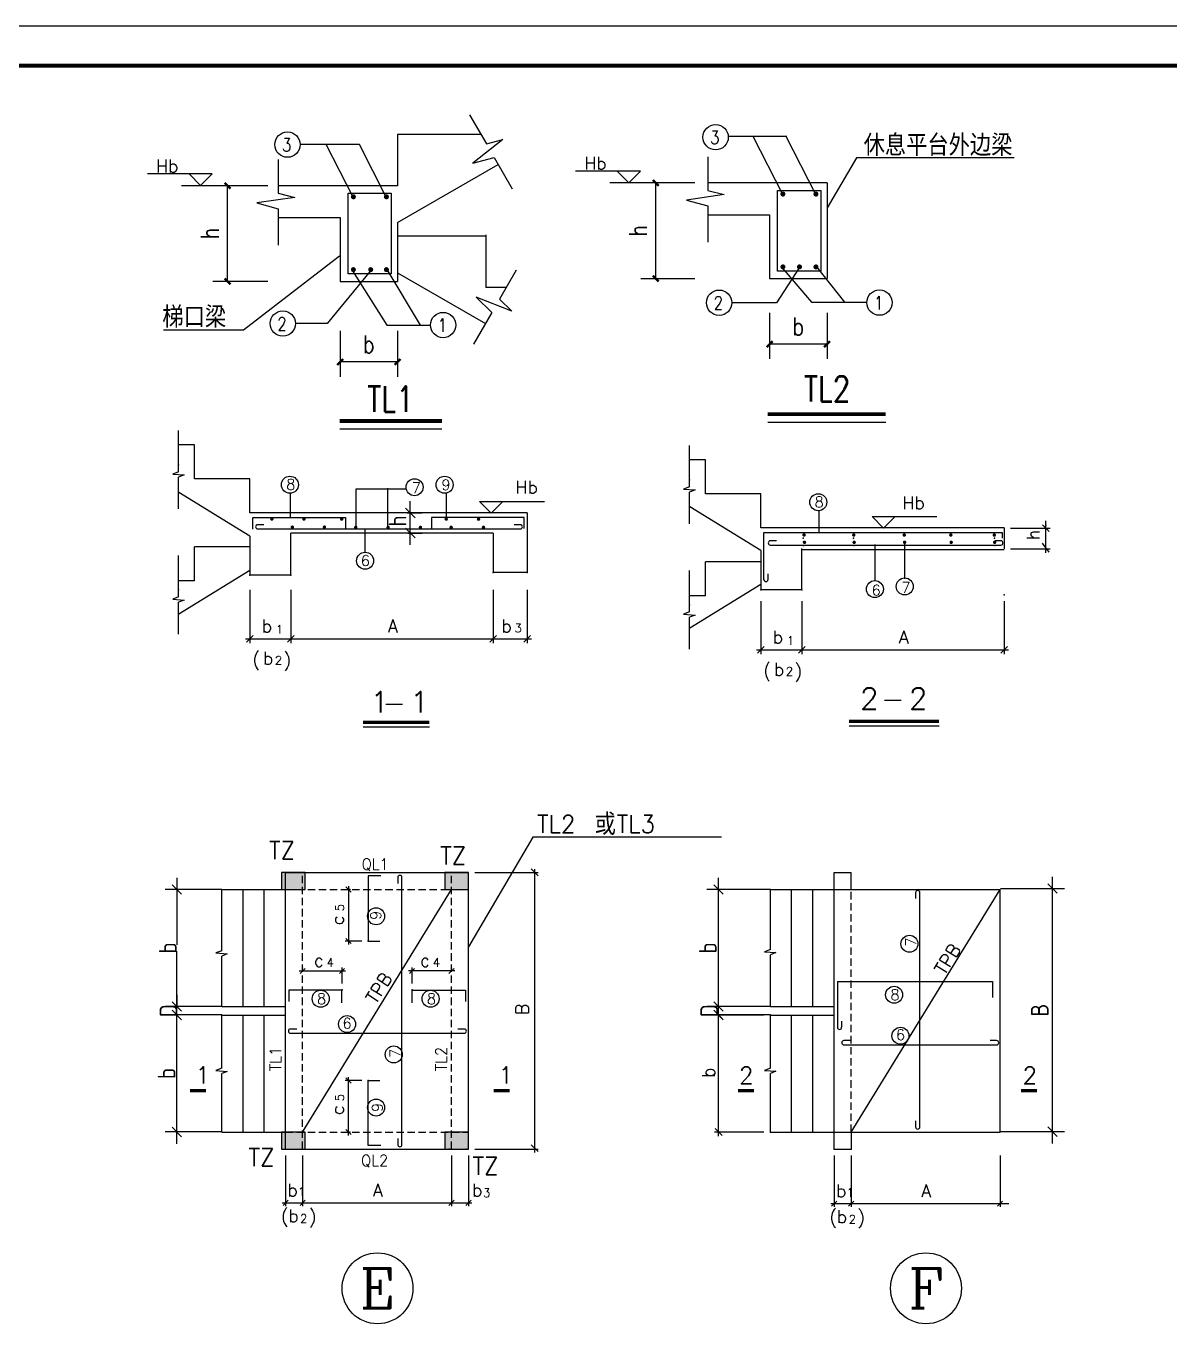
# Model space of a CAD drawing. Extents: x 299218 to 746073, y -331171 to -40619.
# Drawn here: x 657066 to 671584, y -312790 to -296167 of the extents above; entities that cross this region are included whole.
import ezdxf
from ezdxf.enums import TextEntityAlignment as Align

# ---------------------------------------------------------------- set-up
doc = ezdxf.new("R2010")
doc.units = 0
doc.header["$LTSCALE"] = 1000
doc.header["$MEASUREMENT"] = 0
doc.linetypes.add('HIDDEN2', pattern=[0.1875, 0.125, -0.0625])
for name, color, linetype in [('255', 6, 'Continuous'), ('AG', 2, 'Continuous'), ('AXIS_TEXT', 7, 'Continuous'), ('B', 2, 'HIDDEN2'), ('CT', 3, 'Continuous'), ('PDIM', 3, 'Continuous'), ('PUB_DIM', 3, 'Continuous'), ('PUB_TEXT', 7, 'Continuous'), ('PUB_TITLE', 4, 'Continuous'), ('ROOF', 4, 'Continuous'), ('S_STAIR', 2, 'Continuous')]:
    doc.layers.add(name, color=color, linetype=linetype)
doc.styles.add('COMPLEX', font='COMPLEX')
doc.styles.add('dim_font', font='SIMPLEX.shx', dxfattribs={"width": 0.8})
doc.styles.add('HZ', font='simplex.shx', dxfattribs={"width": 0.8, "bigfont": 'hztxt.shx'})
doc.styles.get("Standard").update_dxf_attribs({"font": 'gbenor.shx', "bigfont": 'gbcbig.shx'})
doc.dimstyles.new('DIMN', dxfattribs={"dimtxt": 300, "dimasz": 1, "dimexe": 250, "dimexo": 300, "dimgap": 150, "dimtad": 1, "dimdec": 0, "dimdsep": 46, "dimtxsty": 'dim_font', "dimblk": '_DIMX', "dimcen": 2.5, "dimclrt": 7, "dimadec": 0, "dimazin": 0, "dimtfac": 1, "dimtdec": 0, "dimtix": 1, "dimtmove": 2, "dimatfit": 3, "dimldrblk": '_DIMX', "dimfxl": 1, "dimtolj": 1, "dimtzin": 0, "dimarcsym": 0})
doc.dimstyles.new('normal', dxfattribs={"dimtxt": 3.5, "dimasz": 1, "dimexe": 2.5, "dimexo": 3, "dimgap": 1.5, "dimtad": 1, "dimdec": 0, "dimzin": 0, "dimdsep": 46, "dimtxsty": 'Standard', "dimblk": 'ARCHTICK', "dimcen": 0.09, "dimadec": 0, "dimazin": 0, "dimtfac": 1, "dimtdec": 0, "dimtix": 1, "dimtmove": 2, "dimatfit": 3, "dimfxl": 1, "dimtolj": 1, "dimtzin": 0, "dimarcsym": 0})

# ---------------------------------------------------------------- blocks, each defined once
blk = doc.blocks.new('*D50')
at = {"layer": 'CT', "color": 0, "lineweight": -2, "transparency": 16777216}
for p, q in [((835411, -211107), (835411, -212241)), ((836172, -211307), (835211, -211307)), ((835491, -211387), (835331, -211227)), ((835411, -213487), (835411, -212353)), ((835491, -213367), (835331, -213207)), ((836172, -213287), (835211, -213287))]:
    blk.add_line(p, q, dxfattribs=at)
at = {"layer": 'Defpoints', "color": 0, "transparency": 16777216}
for p in [(835411, -211307), (836172, -211307), (836172, -213287)]:
    blk.add_point(p, dxfattribs=at)
at = {"layer": 'CT', "color": 0, "transparency": 16777216, "insert": (835259, -212297), "char_height": 300, "attachment_point": 5, "rotation": 90}
blk.add_mtext('\\A1;b', dxfattribs=at)
blk = doc.blocks.new('_ArchTick')
at = {"color": 0, "linetype": 'ByBlock', "const_width": 0.4}
blk.add_lwpolyline([(-0.5, -0.5), (0.5, 0.5)], dxfattribs=at)
blk = doc.blocks.new('*D44')
at = {"layer": 'CT', "color": 0, "lineweight": -2, "transparency": 16777216}
for p, q in [((835491, -213367), (835331, -213207)), ((835411, -213087), (835411, -213288)), ((836172, -213287), (835211, -213287)), ((836172, -213431), (835211, -213431)), ((835491, -213511), (835331, -213351)), ((835411, -213631), (835411, -213431))]:
    blk.add_line(p, q, dxfattribs=at)
at = {"layer": 'Defpoints', "color": 0, "transparency": 16777216}
for p in [(835411, -213287), (836172, -213287), (836172, -213431)]:
    blk.add_point(p, dxfattribs=at)
at = {"layer": 'CT', "color": 0, "transparency": 16777216, "insert": (835271, -213359), "char_height": 300, "attachment_point": 5, "rotation": 90}
blk.add_mtext('\\A1;D', dxfattribs=at)
blk = doc.blocks.new('*D45')
at = {"layer": 'CT', "color": 0, "lineweight": -2, "transparency": 16777216}
for p, q in [((836172, -213431), (835211, -213431)), ((835491, -213511), (835331, -213351)), ((835411, -215611), (835411, -213231)), ((836172, -215411), (835211, -215411)), ((835491, -215491), (835331, -215331))]:
    blk.add_line(p, q, dxfattribs=at)
at = {"layer": 'Defpoints', "color": 0, "transparency": 16777216}
for p in [(835411, -213431), (836172, -213431), (836172, -215411)]:
    blk.add_point(p, dxfattribs=at)
at = {"layer": 'CT', "color": 0, "transparency": 16777216, "insert": (835239, -214421), "char_height": 300, "attachment_point": 5, "rotation": 90}
blk.add_mtext('\\A1;b', dxfattribs=at)
blk = doc.blocks.new('*D46')
at = {"layer": 'CT', "color": 0, "lineweight": -2, "transparency": 16777216}
for p, q in [((844581, -213487), (844581, -211107)), ((845457, -211307), (844381, -211307)), ((844661, -211387), (844501, -211227)), ((844661, -213367), (844501, -213207)), ((845457, -213287), (844381, -213287))]:
    blk.add_line(p, q, dxfattribs=at)
at = {"layer": 'Defpoints', "color": 0, "transparency": 16777216}
for p in [(844581, -211307), (845457, -211307), (845457, -213287)]:
    blk.add_point(p, dxfattribs=at)
at = {"layer": 'CT', "color": 0, "transparency": 16777216, "insert": (844398, -212297), "char_height": 300, "attachment_point": 5, "rotation": 90}
blk.add_mtext('\\A1;b', dxfattribs=at)
blk = doc.blocks.new('*D47')
at = {"layer": 'CT', "color": 0, "lineweight": -2, "transparency": 16777216}
for p, q in [((850314, -211370), (850154, -211210)), ((850234, -215605), (850234, -211090)), ((849355, -211290), (850434, -211290)), ((849355, -215405), (850434, -215405)), ((850314, -215485), (850154, -215325))]:
    blk.add_line(p, q, dxfattribs=at)
at = {"layer": 'Defpoints', "color": 0, "transparency": 16777216}
for p in [(849355, -211290), (850234, -211290), (849355, -215405)]:
    blk.add_point(p, dxfattribs=at)
at = {"layer": 'CT', "color": 0, "transparency": 16777216, "insert": (850018, -213348), "char_height": 300, "attachment_point": 5, "rotation": 90}
blk.add_mtext('\\A1;B', dxfattribs=at)
blk = doc.blocks.new('_AXISO')
blk.add_circle((0, 0), 0.5)
at = {"layer": 'AXIS_TEXT', "style": 'COMPLEX', "width": 1.041667}
blk.add_attdef('A', text='', height=0.56, dxfattribs=at).set_placement((-0.25, -0.28), (0.25, -0.28), align=Align.FIT)
blk = doc.blocks.new('*D48')
at = {"layer": 'CT', "color": 0, "lineweight": -2, "transparency": 16777216}
for p, q in [((839363, -205474), (839363, -204735)), ((839443, -205015), (839283, -204855)), ((839312, -204935), (839563, -204935)), ((839443, -205354), (839283, -205194)), ((839322, -205274), (839563, -205274))]:
    blk.add_line(p, q, dxfattribs=at)
at = {"layer": 'Defpoints', "color": 0, "transparency": 16777216}
for p in [(839312, -204935), (839363, -204935), (839322, -205274)]:
    blk.add_point(p, dxfattribs=at)
at = {"layer": 'CT', "color": 0, "transparency": 16777216, "insert": (839147, -205072), "char_height": 300, "attachment_point": 5, "rotation": 90}
blk.add_mtext('\\A1;h', dxfattribs=at)
blk = doc.blocks.new('*D49')
at = {"layer": 'CT', "color": 0, "lineweight": -2, "transparency": 16777216}
for p, q in [((844661, -213367), (844501, -213207)), ((844581, -213631), (844581, -213087)), ((845457, -213287), (844381, -213287)), ((845457, -213431), (844381, -213431)), ((844661, -213511), (844501, -213351))]:
    blk.add_line(p, q, dxfattribs=at)
at = {"layer": 'Defpoints', "color": 0, "transparency": 16777216}
for p in [(844581, -213287), (845457, -213287), (845457, -213431)]:
    blk.add_point(p, dxfattribs=at)
at = {"layer": 'CT', "color": 0, "transparency": 16777216, "insert": (844423, -213359), "char_height": 300, "attachment_point": 5, "rotation": 90}
blk.add_mtext('\\A1;D', dxfattribs=at)
blk = doc.blocks.new('*D53')
at = {"layer": 'Defpoints', "color": 0, "transparency": 16777216}
for p in [(807984, -237435), (808956, -237435), (807984, -238263)]:
    blk.add_point(p, dxfattribs=at)
at = {"layer": 'PUB_DIM', "color": 0, "lineweight": -2, "transparency": 16777216}
for p, q in [((807984, -237735), (807984, -238513)), ((808956, -237735), (808956, -238513)), ((808956, -238263), (807984, -238263))]:
    blk.add_line(p, q, dxfattribs=at)
at = {"layer": 'PUB_DIM', "color": 0, "lineweight": -2, "transparency": 16777216, "xscale": 100, "yscale": 100, "zscale": 100, "rotation": 180}
blk.add_blockref('_ArchTick', (807984, -238263), dxfattribs=at)
at = {"layer": 'PUB_DIM', "color": 0, "lineweight": -2, "transparency": 16777216, "xscale": 100, "yscale": 100, "zscale": 100}
blk.add_blockref('_ArchTick', (808956, -238263), dxfattribs=at)
at = {"layer": 'PUB_DIM', "color": 7, "transparency": 16777216, "insert": (808470, -237963), "char_height": 300, "attachment_point": 5, "style": 'dim_font'}
blk.add_mtext('\\A1;b', dxfattribs=at)
blk = doc.blocks.new('_DIMX')
blk.add_line((-150, 0), (150, 0))
at = {"const_width": 50}
blk.add_lwpolyline([(-70, -70), (70, 70)], dxfattribs=at)
blk = doc.blocks.new('A$C2F415FA3')
at = {"layer": 'PUB_TEXT'}
for p, q in [((2982, 1252), (1353, 0)), ((1353, 0), (0, 0))]:
    blk.add_line(p, q, dxfattribs=at)
at = {"layer": 'PDIM', "style": 'HZ'}
blk.add_text('梯口梁', height=360, dxfattribs=at).set_placement((-18, 41))
blk = doc.blocks.new('*D54')
at = {"layer": 'Defpoints', "color": 0, "transparency": 16777216}
for p in [(806079, -235280), (807061, -235280), (807061, -236900)]:
    blk.add_point(p, dxfattribs=at)
at = {"layer": 'PUB_DIM', "color": 0, "lineweight": -2, "transparency": 16777216}
for p, q in [((806761, -235280), (805829, -235280)), ((806079, -236900), (806079, -235280)), ((806761, -236900), (805829, -236900))]:
    blk.add_line(p, q, dxfattribs=at)
at = {"layer": 'PUB_DIM', "color": 0, "lineweight": -2, "transparency": 16777216, "xscale": 100, "yscale": 100, "zscale": 100}
for p, rotation in [((806079, -235280), 90), ((806079, -236900), 270)]:
    blk.add_blockref('_ArchTick', p, dxfattribs=dict(at, rotation=rotation))
at = {"layer": 'PUB_DIM', "color": 7, "transparency": 16777216, "insert": (805779, -236090), "char_height": 300, "attachment_point": 5, "rotation": 90, "style": 'dim_font'}
blk.add_mtext('\\A1;h', dxfattribs=at)
blk = doc.blocks.new('*D55')
at = {"layer": 'Defpoints', "color": 0, "transparency": 16777216}
for p in [(813326, -235234), (814287, -235234), (814287, -236854)]:
    blk.add_point(p, dxfattribs=at)
at = {"layer": 'PUB_DIM', "color": 0, "lineweight": -2, "transparency": 16777216}
for p, q in [((813987, -235234), (813076, -235234)), ((813326, -236854), (813326, -235234)), ((813987, -236854), (813076, -236854))]:
    blk.add_line(p, q, dxfattribs=at)
at = {"layer": 'PUB_DIM', "color": 0, "lineweight": -2, "transparency": 16777216, "xscale": 100, "yscale": 100, "zscale": 100}
for p, rotation in [((813326, -235234), 90), ((813326, -236854), 270)]:
    blk.add_blockref('_ArchTick', p, dxfattribs=dict(at, rotation=rotation))
at = {"layer": 'PUB_DIM', "color": 7, "transparency": 16777216, "insert": (813026, -236044), "char_height": 300, "attachment_point": 5, "rotation": 90, "style": 'dim_font'}
blk.add_mtext('\\A1;h', dxfattribs=at)
blk = doc.blocks.new('*D56')
at = {"layer": 'Defpoints', "color": 0, "transparency": 16777216}
for p in [(815254, -237134), (816226, -237134), (815254, -237962)]:
    blk.add_point(p, dxfattribs=at)
at = {"layer": 'PUB_DIM', "color": 0, "lineweight": -2, "transparency": 16777216}
for p, q in [((815254, -237434), (815254, -238212)), ((816226, -237434), (816226, -238212)), ((816226, -237962), (815254, -237962))]:
    blk.add_line(p, q, dxfattribs=at)
at = {"layer": 'PUB_DIM', "color": 0, "lineweight": -2, "transparency": 16777216, "xscale": 100, "yscale": 100, "zscale": 100, "rotation": 180}
blk.add_blockref('_ArchTick', (815254, -237962), dxfattribs=at)
at = {"layer": 'PUB_DIM', "color": 0, "lineweight": -2, "transparency": 16777216, "xscale": 100, "yscale": 100, "zscale": 100}
blk.add_blockref('_ArchTick', (816226, -237962), dxfattribs=at)
at = {"layer": 'PUB_DIM', "color": 7, "transparency": 16777216, "insert": (815740, -237662), "char_height": 300, "attachment_point": 5, "style": 'dim_font'}
blk.add_mtext('\\A1;b', dxfattribs=at)
blk = doc.blocks.new('ks2')
at = {"layer": 'PUB_TEXT'}
for points in [[(837182, -211307.4), (837582, -211307.4), (837582, -211019.4), (837182, -211019.4)], [(839948, -211307.4), (840348, -211307.4), (840348, -211019.4), (839948, -211019.4)], [(837182, -215699.4), (837582, -215699.4), (837582, -215411.4), (837182, -215411.4)], [(839948, -215411.4), (839948, -215699.4), (840348, -215699.4), (840348, -215411.4)]]:
    blk.add_hatch(color=256, dxfattribs=at).paths.add_polyline_path(points)
at = {"layer": '255'}
for p, q in [((845419.2, -206070.9), (845419.2, -205967.3)), ((846592.1, -212862.9), (849217.9, -212862.9)), ((846592.1, -212862.9), (846592.1, -213637.9)), ((849217.9, -212862.9), (849217.9, -213136.4)), ((846664.1, -213534.3), (846664.1, -213637.9))]:
    blk.add_line(p, q, dxfattribs=at)
at = {"layer": '255', "color": 4}
for p, q in [((847389.1, -208105), (847672.8, -208105)), ((838947.8, -208167.8), (839231.4, -208167.8))]:
    blk.add_line(p, q, dxfattribs=at)
at = {"layer": '255'}
for points in [[(836698.3, -205210.8), (836698.3, -205009.9), (838264.9, -205009.9), (838264.9, -205205.1)], [(841288.8, -205196.6), (841288.8, -205009.9), (839722.3, -205009.9), (839722.3, -205205.1)], [(845347.2, -206070.9), (845347.2, -205264.5), (849380, -205264.5), (849380, -205362.6)], [(838864.4, -211077.6), (838649.4, -211077.6), (838649.4, -212180.1), (838844.9, -212180.1)], [(838204.8, -213223.7), (838204.8, -213008.6), (837305.1, -213008.6), (837305.1, -213204.1)], [(839395.1, -213223.7), (839395.1, -213008.6), (840294.8, -213008.6), (840294.8, -213204.1)], [(838864.4, -215641.2), (838649.4, -215641.2), (838649.4, -214538.7), (838844.9, -214538.7)]]:
    blk.add_lwpolyline(points, dxfattribs=at)
for points in [[(836883, -205133.1), (836779.4, -205133.1, 1), (836779.4, -205205.1), (841224.8, -205205.1, 1), (841224.8, -205133.1), (841121.2, -205133.1)], [(845560.4, -205406), (845456.8, -205406, 1), (845456.8, -205478), (849358.8, -205478, 1), (849358.8, -205406), (849255.2, -205406)], [(839150.1, -215520.8), (839150.1, -215624.4, 1), (839222.1, -215624.4), (839222.1, -211103.8, 1), (839150.1, -211103.8), (839150.1, -211207.4)], [(847915.8, -215221), (847915.8, -215324.6, 1), (847987.8, -215324.6), (847987.8, -211358.5, 1), (847915.8, -211358.5), (847915.8, -211462.1)], [(837442.8, -213668.5), (837334.8, -213668.5, 1), (837334.8, -213740.5), (840277.1, -213740.5, 1), (840277.1, -213668.5), (840169.1, -213668.5)], [(846809.9, -213865.2), (846701.9, -213865.2, 1), (846701.9, -213937.2), (849286.8, -213937.2, 1), (849286.8, -213865.2), (849178.8, -213865.2)]]:
    blk.add_lwpolyline(points, format="xyb", dxfattribs=at)
at = {"layer": '255', "color": 4, "const_width": 57.6}
for points in [[(838564, -208478.3), (839684.9, -208478.3)], [(846791.1, -208461.9), (848310, -208461.9)]]:
    blk.add_lwpolyline(points, dxfattribs=at)
at = {"layer": '255', "const_width": 57.6}
for points in [[(835632.8, -214710.7), (835904.5, -214710.7)], [(840775.5, -214710.7), (841047.1, -214710.7)], [(844909.4, -214710.7), (845181, -214710.7)], [(849700.4, -214710.7), (849972, -214710.7)]]:
    blk.add_lwpolyline(points, dxfattribs=at)
at = {"layer": '255'}
for centre in [(845383.2, -206058.4), (846628.1, -213637.9)]:
    blk.add_arc(centre, 36, 180, 0, dxfattribs=at)
for p in [(837364.1, -205173.5), (837904.1, -205173.5), (846013, -205297.2), (846013, -205359.4), (846019.5, -205420.3), (846866.5, -205297.2), (846866.5, -205359.4), (846873, -205420.3), (847728.8, -205297.2), (847735.2, -205420.3), (848517.5, -205297.2), (848524, -205420.3), (849253, -205297.2), (849253, -205359.4), (849259.5, -205420.3), (846019.5, -205482.5), (846873, -205482.5), (847735.2, -205482.5), (849259.5, -205482.5)]:
    blk.add_point(p, dxfattribs=at)
at = {"layer": 'AG', "const_width": 28.8}
for points in [[(837005.1, -205037.4, 1), (837033.9, -205037.4, 1)], [(837547.6, -205037.4, 1), (837576.4, -205037.4, 1)], [(838187.5, -205037.4, 1), (838216.3, -205037.4, 1)], [(839955.9, -205038.6, 1), (839984.7, -205038.6, 1)], [(840503.3, -205038.6, 1), (840532.1, -205038.6, 1)], [(837352.1, -205174.4, 1), (837380.9, -205174.4, 1)], [(837894.7, -205174.4, 1), (837923.5, -205174.4, 1)], [(838425.5, -205178.6, 1), (838454.3, -205178.6, 1)], [(838973, -205178.6, 1), (839001.8, -205178.6, 1)], [(839520.5, -205178.6, 1), (839549.3, -205178.6, 1)], [(840039.9, -205178.6, 1), (840068.7, -205178.6, 1)], [(840587.3, -205178.6, 1), (840616.1, -205178.6, 1)], [(846014.4, -205308.3, 1), (846043.2, -205308.3, 1)], [(846020.9, -205431.4, 1), (846049.7, -205431.4, 1)], [(846855.2, -205308.3, 1), (846884, -205308.3, 1)], [(846861.7, -205431.4, 1), (846890.5, -205431.4, 1)], [(847709.2, -205308.3, 1), (847738, -205308.3, 1)], [(847715.7, -205431.4, 1), (847744.5, -205431.4, 1)], [(848497.5, -205308.3, 1), (848526.3, -205308.3, 1)], [(848504, -205431.4, 1), (848532.8, -205431.4, 1)], [(849233.2, -205308.3, 1), (849262, -205308.3, 1)], [(849239.7, -205431.4, 1), (849268.5, -205431.4, 1)]]:
    blk.add_lwpolyline(points, format="xyb", close=True, dxfattribs=at)
at = {"layer": 'AG'}
for p in [(838444.1, -205173.5), (838984.1, -205173.5), (839524.1, -205173.5), (839963.8, -205053.1), (840064.1, -205173.5), (840503.8, -205053.1), (840604.1, -205173.5)]:
    blk.add_point(p, dxfattribs=at)
at = {"layer": 'B'}
for p, q in [((837540, -215699.4), (837540, -211019.4)), ((840060, -215699.4), (840060, -211019.4)), ((837252, -211307.4), (840348, -211307.4)), ((846825, -215411.4), (846825, -211307.4)), ((837252, -215411.4), (840348, -215411.4))]:
    blk.add_line(p, q, dxfattribs=at)
at = {"layer": 'CT'}
for p, q in [((835440.7, -204239.1), (835440.7, -203536.9)), ((835709.6, -203782.6), (835444.6, -203782.6)), ((835709.6, -204358.6), (835709.6, -203782.6)), ((844089.5, -204492.7), (844089.5, -203790.5)), ((844358.5, -204036.2), (844093.5, -204036.2)), ((844358.5, -204612.2), (844358.5, -204036.2)), ((835440.7, -204239.1), (835340.9, -204276.6)), ((835340.9, -204276.6), (835533.1, -204291.9)), ((835533.1, -204291.9), (835440.7, -204328.8)), ((835440.7, -204866.6), (835440.7, -204328.8)), ((836645.6, -204358.6), (835709.6, -204358.6)), ((836645.6, -204934.6), (836645.6, -204358.6)), ((838444.1, -205159.3), (838444.1, -204524.7)), ((838444.1, -204524.7), (839297.6, -204524.7)), ((838984.1, -205159.3), (838984.1, -204514)), ((844089.5, -204492.7), (843989.8, -204530.2)), ((843989.8, -204530.2), (844181.9, -204545.6)), ((844181.9, -204545.6), (844089.5, -204582.4)), ((836645.6, -205328.9), (835444.6, -204589.8)), ((837331.6, -204600.1), (837331.6, -205010.7)), ((839968.5, -204598.2), (839968.5, -205030.8)), ((840536.9, -204740.9), (841634.5, -204740.9)), ((840536.9, -204740.9), (840732.2, -204936.2)), ((840732.2, -204936.2), (840927.5, -204740.9)), ((844089.5, -205120.2), (844089.5, -204582.4)), ((845294.5, -204612.2), (844358.5, -204612.2)), ((845294.5, -205188.2), (845294.5, -204612.2)), ((841341.5, -204934.6), (836645.6, -204934.6)), ((841341.5, -204934.6), (841341.5, -205943.5)), ((845294.5, -205568.3), (844093.5, -204829.2)), ((846275.5, -204896), (846275.5, -205266.6)), ((847179.2, -204994.5), (848276.9, -204994.5)), ((847179.2, -204994.5), (847374.5, -205189.8)), ((847374.5, -205189.8), (847569.9, -204994.5)), ((838597.9, -205598.7), (838597.9, -205205.1)), ((849414.4, -205188.2), (845294.5, -205188.2)), ((849414.4, -205188.2), (849414.4, -205538.7)), ((836645.6, -205328.9), (836645.6, -205989.8)), ((837342.3, -205989.8), (837342.3, -205274.1)), ((840765.5, -205274.1), (837342.3, -205274.1)), ((840765.5, -205274.1), (840765.5, -205943.5)), ((847736, -206046.8), (847736, -205433.4)), ((835440.7, -206356.3), (835440.7, -205654.1)), ((836645.6, -205506.5), (835709.6, -205506.5)), ((835709.6, -206082.5), (835709.6, -205506.5)), ((845294.5, -205568.3), (845294.5, -206236.9)), ((845991.2, -206236.9), (845991.2, -205537.6)), ((847231.2, -206079.6), (847231.2, -205466.2)), ((835444.6, -206639.9), (836645.6, -205900.8)), ((844358.5, -206336.1), (844358.5, -205760.1)), ((845294.5, -205760.1), (844358.5, -205760.1)), ((835709.6, -206082.5), (835444.6, -206082.5)), ((837342.3, -205989.8), (836645.6, -205989.8)), ((841341.5, -205943.5), (840765.5, -205943.5)), ((844089.5, -206609.9), (844089.5, -205907.7)), ((844093.5, -206879.3), (845294.5, -206140.2)), ((844358.5, -206336.1), (844093.5, -206336.1)), ((845991.2, -206236.9), (845294.5, -206236.9)), ((835440.7, -206356.3), (835340.9, -206393.7)), ((835340.9, -206393.7), (835533.1, -206409.1)), ((835533.1, -206409.1), (835440.7, -206445.9)), ((835440.7, -206983.8), (835440.7, -206445.9)), ((844089.5, -206609.9), (843989.8, -206647.4)), ((843989.8, -206647.4), (844181.9, -206662.7)), ((844181.9, -206662.7), (844089.5, -206699.5)), ((844089.5, -207237.4), (844089.5, -206699.5)), ((837252, -215699.4), (837252, -211019.4)), ((837252, -211019.4), (840348, -211019.4)), ((840348, -215699.4), (840348, -211019.4)), ((846537, -215699.4), (846537, -211019.4)), ((846537, -211019.4), (846825, -211019.4)), ((846825, -211307.4), (846825, -211019.4)), ((836172, -211307.4), (837252, -211307.4)), ((836172, -212344.2), (836172, -211307.4)), ((836532, -213287.4), (836532, -211307.4)), ((836892, -213287.4), (836892, -211307.4)), ((837540, -215411.4), (840060, -211307.4)), ((845457, -212322.6), (845457, -211307.4)), ((845457, -211307.4), (846537, -211307.4)), ((845817, -213287.4), (845817, -211307.4)), ((846177, -213287.4), (846177, -211307.4)), ((846537, -211307.4), (849345, -211307.4)), ((846825, -215411.4), (849345, -211307.4)), ((849345, -215411.4), (849345, -211307.4)), ((836172, -213287.4), (836172, -212433.9)), ((845457, -213287.4), (845457, -212412.2)), ((836172, -213287.4), (837252, -213287.4)), ((836172, -213431.4), (837252, -213431.4)), ((836172, -214332.9), (836172, -213431.4)), ((836532, -215411.4), (836532, -213431.4)), ((836892, -215411.4), (836892, -213431.4)), ((845457, -213287.4), (846537, -213287.4)), ((845457, -213431.4), (846537, -213431.4)), ((845457, -214331.6), (845457, -213431.4)), ((845817, -215411.4), (845817, -213431.4)), ((846177, -215411.4), (846177, -213431.4)), ((836172, -215411.4), (836172, -214422.6)), ((845457, -215411.4), (845457, -214421.2)), ((836172, -215411.4), (837252, -215411.4)), ((845457, -215411.4), (846537, -215411.4)), ((846537, -215411.4), (849345, -215411.4)), ((846825, -215411.4), (846825, -215699.4)), ((837252, -215699.4), (840348, -215699.4)), ((846537, -215699.4), (846825, -215699.4))]:
    blk.add_line(p, q, dxfattribs=at)
at = {"layer": 'CT', "linetype": 'ByBlock'}
for p, q in [((849522.4, -205190), (850193.1, -205190)), ((850178.7, -205250.1), (850063.5, -205134.9)), ((850121.1, -205610.7), (850121.1, -205069.6)), ((850178.7, -205596.3), (850063.5, -205444)), ((845991.2, -205551.2), (849414.4, -205551.2)), ((849522.4, -205538.7), (850193.1, -205538.7)), ((836645.6, -206237.8), (836645.6, -207135.5)), ((837342.3, -206237.8), (837342.3, -207135.5)), ((837342.3, -206237.8), (837342.3, -207135.5)), ((840765.5, -206237.8), (840765.5, -207135.5)), ((840765.5, -206237.8), (840765.5, -207135.5)), ((841341.5, -206237.8), (841341.5, -207135.5)), ((845294.5, -206426.1), (845294.5, -207323.8)), ((845991.2, -206426.1), (845991.2, -207323.8)), ((845991.2, -206426.1), (845991.2, -207323.8)), ((849414.4, -206426.1), (849414.4, -207323.8)), ((849414.4, -206426.1), (849414.4, -207323.8)), ((836588, -207121.1), (836703.2, -207005.9)), ((837284.7, -207121.1), (837399.9, -207005.9)), ((840707.9, -207121.1), (840823.1, -207005.9)), ((840707.9, -207121.1), (840823.1, -207005.9)), ((841283.9, -207121.1), (841399.1, -207005.9)), ((836573.6, -207063.5), (837414.3, -207063.5)), ((837270.3, -207063.5), (840837.5, -207063.5)), ((840693.5, -207063.5), (841413.5, -207063.5)), ((845236.9, -207309.4), (845352.1, -207194.2)), ((845933.6, -207309.4), (846048.8, -207194.2)), ((845933.6, -207309.4), (846048.8, -207194.2)), ((849356.8, -207309.4), (849472, -207194.2)), ((849356.8, -207309.4), (849472, -207194.2)), ((845222.5, -207251.8), (846063.2, -207251.8)), ((845919.2, -207251.8), (849486.4, -207251.8)), ((841524.4, -211073.3), (841409.2, -210958.1)), ((841471.5, -215757), (841471.5, -210961.8)), ((840456, -211019.4), (841529.1, -211019.4)), ((838228.6, -211307.4), (838259.5, -211307.4)), ((838360.3, -211350.6), (838273.9, -211264.2)), ((838317.1, -211249.8), (838317.1, -212237.7)), ((838541.4, -212180.1), (838259.5, -212180.1)), ((838360.3, -212223.3), (838273.9, -212136.9)), ((837482.4, -212685.6), (838265.2, -212685.6)), ((837496.8, -212728.8), (837583.2, -212642.4)), ((837540, -212746.7), (837540, -212743.2)), ((838164.4, -212728.8), (838250.8, -212642.4)), ((838207.6, -212898.2), (838207.6, -212628)), ((840117.6, -212685.6), (839334.7, -212685.6)), ((839349.1, -212728.8), (839435.5, -212642.4)), ((839392.3, -212898.2), (839392.3, -212628)), ((840016.8, -212728.8), (840103.2, -212642.4)), ((840060, -212746.7), (840060, -212743.2)), ((845349, -213431.4), (844509.2, -213431.4)), ((844638.8, -213489), (844523.6, -213373.8)), ((844581.2, -215483.4), (844581.2, -213359.4)), ((838541.4, -214538.7), (838259.5, -214538.7)), ((838360.3, -214581.9), (838273.9, -214495.5)), ((838317.1, -215469), (838317.1, -214481.1)), ((838228.6, -215411.4), (838259.5, -215411.4)), ((838360.3, -215454.6), (838273.9, -215368.2)), ((845349, -215411.4), (844509.2, -215411.4)), ((844638.8, -215469), (844523.6, -215353.8)), ((841524.4, -215741.6), (841409.2, -215626.4)), ((837252, -215807.4), (837252, -216667.4)), ((837540, -215807.4), (837540, -216667.4)), ((837540, -215807.4), (837540, -216667.4)), ((840060, -215807.4), (840060, -216667.4)), ((840060, -215807.4), (840060, -216667.4)), ((840348, -215807.4), (840348, -216667.4)), ((840456, -215699.4), (841529.1, -215699.4)), ((846537, -215807.4), (846537, -216680.2)), ((846825, -215807.4), (846825, -216680.2)), ((846825, -215807.4), (846825, -216680.2)), ((849345, -215807.4), (849345, -216680.2)), ((849345, -215807.4), (849345, -216680.2)), ((837194.4, -216609.8), (837597.6, -216609.8)), ((837208.8, -216653), (837295.2, -216566.6)), ((837482.4, -216609.8), (840117.6, -216609.8)), ((837496.8, -216653), (837583.2, -216566.6)), ((837496.8, -216653), (837583.2, -216566.6)), ((840002.4, -216609.8), (840405.6, -216609.8)), ((840016.8, -216653), (840103.2, -216566.6)), ((840016.8, -216653), (840103.2, -216566.6)), ((840304.8, -216653), (840391.2, -216566.6)), ((846479.4, -216622.6), (846882.6, -216622.6)), ((846493.8, -216665.8), (846580.2, -216579.4)), ((846767.4, -216622.6), (849402.6, -216622.6)), ((846781.8, -216665.8), (846868.2, -216579.4)), ((846781.8, -216665.8), (846868.2, -216579.4)), ((849287.4, -216622.6), (849494.6, -216622.6)), ((849301.8, -216665.8), (849388.2, -216579.4)), ((849301.8, -216665.8), (849388.2, -216579.4))]:
    blk.add_line(p, q, dxfattribs=at)
at = {"layer": 'CT', "color": 4}
for p, q in [((838564.1, -208555.2), (839687.7, -208555.2)), ((846791.2, -208538.8), (848312.7, -208538.8))]:
    blk.add_line(p, q, dxfattribs=at)
at = {"layer": 'CT'}
for points in [[(845457, -212322.6), (845357.2, -212360.1), (845549.4, -212375.4), (845457, -212412.2)], [(836172, -212344.2), (836072.2, -212381.7), (836264.4, -212397.1), (836172, -212433.9)], [(836172, -214332.9), (836072.2, -214370.4), (836264.4, -214385.8), (836172, -214422.6)], [(845457, -214331.6), (845357.2, -214369.1), (845549.4, -214384.4), (845457, -214421.2)]]:
    blk.add_lwpolyline(points, dxfattribs=at)
for centre in [(837325.1, -204456.2), (839944.3, -204456.2), (839434.1, -204498.6), (846269, -204752.2), (838598.3, -205742.7), (847226.4, -206223.5), (847731.2, -206178.2), (838783.4, -211760.5), (847811.9, -212225.4), (847551.7, -213088.2), (837845.8, -213155.1), (839705.9, -213155.1), (838291.8, -213585.7), (847658.9, -213782.4), (839081.7, -214098.4), (838783.4, -214997.9)]:
    blk.add_circle(centre, 144, dxfattribs=at)
at = {"layer": 'CT', "color": 0, "linetype": 'ByBlock'}
for p in [(835440.7, -204118.9), (844089.5, -204372.5), (836645.6, -205989.8), (836645.6, -205989.8), (836645.6, -205989.8), (837342.3, -205989.8), (837342.3, -205989.8), (837342.3, -205989.8), (840765.5, -205943.5), (840765.5, -205943.5), (841341.5, -205943.5), (835440.7, -206236.1), (844089.5, -206489.7)]:
    blk.add_point(p, dxfattribs=at)
at = {"layer": 'CT', "linetype": 'ByBlock'}
for p in [(850121.1, -205141.6), (845294.5, -206236.9), (845294.5, -206236.9), (845294.5, -206236.9), (845991.2, -206236.9), (845991.2, -206236.9), (845991.2, -206236.9), (849414.4, -206318.1), (837342.3, -207063.5), (840765.5, -207063.5), (841341.5, -207063.5), (845991.2, -207251.8), (849414.4, -207251.8), (841471.5, -211019.4), (838336.6, -211307.4), (838317.1, -212180.1), (838649.4, -212180.1), (837540, -212638.7), (838207.6, -212685.6), (839392.3, -212685.6), (840060, -212638.7), (838207.6, -213006.2), (839392.3, -213006.2), (844581.2, -213431.4), (845457, -213431.4), (838317.1, -214538.7), (838649.4, -214538.7), (838336.6, -215411.4), (845457, -215411.4), (837252, -215699.4), (837540, -215699.4), (837540, -215699.4), (840018, -215699.4), (840306, -215699.4), (840306, -215699.4), (846537, -215699.4), (846825, -215699.4), (846825, -215699.4), (837540, -216609.8), (840060, -216609.8), (840348, -216609.8), (846825, -216622.6), (849345, -216622.6)]:
    blk.add_point(p, dxfattribs=at)
at = {"layer": 'PUB_TEXT'}
for p, q in [((841437, -210420), (840348, -212277.6)), ((844630.5, -210420), (841437, -210420))]:
    blk.add_line(p, q, dxfattribs=at)
for points in [[(837182, -211307.4), (837582, -211307.4), (837582, -211019.4), (837182, -211019.4)], [(839948, -211307.4), (840348, -211307.4), (840348, -211019.4), (839948, -211019.4)], [(837182, -215699.4), (837582, -215699.4), (837582, -215411.4), (837182, -215411.4)], [(839948, -215699.4), (840348, -215699.4), (840348, -215411.4), (839948, -215411.4)]]:
    blk.add_lwpolyline(points, close=True, dxfattribs=at)
at = {"layer": 'CT', "linetype": 'ByBlock'}
ref = blk.add_blockref('_AXISO', (838808, -218056.6), dxfattribs=dict(at, xscale=1200, yscale=1200, zscale=1200))
ref.add_attrib('A', 'E', dxfattribs={"layer": 'AXIS_TEXT', "height": 672, "style": 'COMPLEX', "width": 1.171875}).set_placement((838508, -218392.6), (839108, -218392.6), align=Align.FIT)
ref = blk.add_blockref('_AXISO', (848090.7, -218056.6), dxfattribs=dict(at, xscale=1200, yscale=1200, zscale=1200))
ref.add_attrib('A', 'F', dxfattribs={"layer": 'AXIS_TEXT', "height": 672, "style": 'COMPLEX', "width": 1.171875}).set_placement((847790.7, -218392.6), (848390.7, -218392.6), align=Align.FIT)
at = {"layer": '255', "style": 'HZ'}
for s, p in [('1', (835724.8, -214592.2)), ('1', (840857.3, -214592.2)), ('2', (844926.3, -214598)), ('2', (849725.1, -214598))]:
    blk.add_text(s, height=288, dxfattribs=at).set_placement(p)
at = {"layer": 'CT', "style": 'HZ'}
for s, height, p in [('8', 180, (837263.1, -204541.3)), ('7', 180, (839387.1, -204599.9)), ('9', 180, (839889.7, -204548.6)), ('Hb', 216, (841143, -204606.7)), ('8', 180, (846206.5, -204837.2)), ('Hb', 216, (847689.3, -204870.2)), ('6', 180, (838525.5, -205830)), ('7', 180, (847676.6, -206285.8)), ('6', 180, (847171.8, -206331.2)), ('1', 144, (837088.6, -206976.2)), ('3', 144, (841126.6, -206954.3)), ('1', 144, (845737.4, -207164.5)), ('(', 216, (836688.4, -207521.8)), ('2', 144, (837070.4, -207499.9)), (')', 216, (837215.9, -207532.6)), ('(', 216, (845337.3, -207710.1)), ('2', 144, (845719.3, -207688.2)), (')', 216, (845864.8, -207720.9)), ('2', 360, (846978.7, -208255.8)), ('2', 360, (847805.2, -208255.8)), ('1', 360, (838690.4, -208313.8)), ('1', 360, (839363.9, -208313.8)), ('c', 216, (837730.6, -212615.2)), ('4', 144, (837945.7, -212615.2)), ('c', 216, (839529, -212615.2)), ('4', 144, (839744.1, -212615.2)), ('8', 180, (837783.4, -213245.3)), ('8', 180, (839643.4, -213245.3)), ('8', 180, (847489, -213178.7)), ('1', 144, (837463, -216493.6)), ('3', 144, (840594.7, -216513.1)), ('1', 144, (846748, -216506.4)), ('(', 216, (837171.6, -216944.5)), (')', 216, (837644.4, -216952.8)), ('(', 216, (846456.6, -216957.4)), (')', 216, (846929.4, -216965.6)), ('2', 144, (837497.2, -216947.4)), ('2', 144, (846782.2, -216960.3))]:
    blk.add_text(s, height=height, dxfattribs=at).set_placement(p)
at = {"layer": 'CT', "linetype": 'ByBlock', "style": 'HZ'}
for s, p in [('h', (850013.1, -205393.6)), ('B', (841363.5, -213431.4)), ('b', (844516.5, -214493.4))]:
    blk.add_text(s, height=216, rotation=90, dxfattribs=at).set_placement(p)
for s, p in [('b', (836849.2, -206955.5)), ('A', (838981.9, -206955.5)), ('b', (840905.4, -206955.5)), ('b', (845498.1, -207143.8)), ('A', (847630.8, -207143.8)), ('b', (836867.4, -207501.1)), ('b', (845516.3, -207689.4)), ('b', (837282.9, -216501.8)), ('A', (838728, -216501.8)), ('b', (840406.1, -216501.8)), ('b', (846567.8, -216514.6)), ('A', (848013, -216514.6)), ('b', (837296.6, -216937.6)), ('b', (846581.5, -216950.5))]:
    blk.add_text(s, height=216, dxfattribs=at).set_placement(p)
at = {"layer": 'CT', "style": 'HZ', "width": 0.95}
for s, height, p in [('TL2', 300, (841509.3, -210349.9)), ('TL3', 300, (842857.5, -210349.9)), ('TZ', 300, (836971.9, -210796)), ('TZ', 300, (839870.1, -210885.4)), ('QL1', 191.25, (838539, -210974.7)), ('TZ', 300, (836624.7, -215991.4)), ('QL2', 191.25, (838529.2, -215989.6)), ('TZ', 300, (840417.5, -216134.5))]:
    blk.add_text(s, height=height, dxfattribs=at).set_placement(p)
at = {"layer": 'CT', "style": 'HZ'}
for s, height, rotation, p in [('5', 144, 90, (838238.9, -211676.9)), ('c', 216, 90, (838238.9, -211911.5)), ('9', 180, 90, (838869, -211820.7)), ('7', 180, 90, (847923, -212274.2)), ('TPB', 216, 58, (848406.8, -212769.3)), ('TPB', 216, 58, (838781.9, -213257.5)), ('6', 180, 1.43821, (838217.3, -213662.6)), ('6', 180, 1.43821, (847584.4, -213856.7)), ('7', 180, 90, (839194.6, -214158.4)), ('5', 144, 90, (838238.9, -214890.6)), ('c', 216, 90, (838238.9, -215125.2)), ('9', 180, 90, (838893.6, -215073.1))]:
    blk.add_text(s, height=height, rotation=rotation, dxfattribs=at).set_placement(p)
at = {"layer": 'CT', "style": 'HZ', "width": 0.95}
for s, p in [('TL1', (837178.2, -214382.4)), ('TL2', (839980, -214382.4))]:
    blk.add_text(s, height=191.25, rotation=90, dxfattribs=at).set_placement(p)
at = {"layer": 'PDIM', "style": 'HZ'}
blk.add_text('或', height=360, dxfattribs=at).set_placement((842482.1, -210383))
at = {"layer": 'CT'}
for base, p1, p2, text, picture, middle in [((839363.3, -204934.6), (839321.9, -205274.1), (839311.5, -204934.6), 'h', '*D48', (839147.3, -205072.5)), ((835410.8, -211307.4), (836172, -213287.4), (836172, -211307.4), 'b', '*D50', (835259.5, -212297.4)), ((844581.2, -211307.4), (845457, -213287.4), (845457, -211307.4), 'b', '*D46', (844398.3, -212297.4)), ((850233.9, -211289.7), (849355.3, -215405.5), (849355.3, -211289.7), 'B', '*D47', (850017.9, -213347.6)), ((835410.8, -213287.4), (836172, -213431.4), (836172, -213287.4), 'D', '*D44', (835270.9, -213359.4)), ((844581.2, -213287.4), (845457, -213431.4), (845457, -213287.4), 'D', '*D49', (844423.4, -213359.4)), ((835410.8, -213431.4), (836172, -215411.4), (836172, -213431.4), 'b', '*D45', (835238.8, -214421.4))]:
    dim = blk.add_linear_dim(base=base, p1=p1, p2=p2, angle=90, text=text, dimstyle='normal', override={"dimtxt": 300, "dimasz": 0, "dimexe": 200, "dimexo": 0, "dimtad": 1, "dimtih": 0, "dimtoh": 0, "dimdec": 0, "dimtsz": 80, "dimcen": 200, "dimdle": 200, "dimtdec": 0, "dimtix": 1, "dimtmove": 2}, dxfattribs=at)
    dim.commit()
    dim.dimension.update_dxf_attribs({"geometry": picture, "text_midpoint": middle, "dimtype": 128})
blk = doc.blocks.new('ks3')
at = {"layer": 'CT'}
for p, q in [((805818.9, -235080.5), (804721.2, -235080.5)), ((805623.5, -235275.8), (805428.2, -235080.5)), ((805818.9, -235080.5), (805623.5, -235275.8)), ((813065.9, -235033.9), (811968.2, -235033.9)), ((812870.6, -235229.3), (812675.2, -235033.9)), ((813065.9, -235033.9), (812870.6, -235229.3))]:
    blk.add_line(p, q, dxfattribs=at)
at = {"layer": 'PUB_DIM'}
for p, q in [((810176, -234081.5), (810459.5, -234572.6)), ((810737.1, -234495.4), (810231.4, -234897.5)), ((810459.5, -234572.6), (810737.1, -234495.4)), ((815544.5, -234447.2), (814554.1, -234447.2)), ((815475.5, -235428.9), (814974.8, -234447.2)), ((816035.3, -235428.9), (815534.6, -234447.2)), ((808309.5, -234584.5), (807307.3, -234584.5)), ((808205.1, -235475.5), (807749.7, -234584.5)), ((808764.9, -235475.5), (808309.5, -234584.5)), ((806936.1, -234838.3), (806936.1, -235405.3)), ((810231.4, -234897.5), (810591.8, -234801.7)), ((810591.8, -234801.7), (810898.7, -235333.3)), ((814206.5, -234791.7), (814206.5, -235358.7)), ((814206.5, -235358.7), (814485.5, -235430.7)), ((807215.1, -235477.3), (806576.1, -235572.7)), ((806576.1, -235572.7), (806936.1, -235669.9)), ((806936.1, -235405.3), (807215.1, -235477.3)), ((814485.5, -235430.7), (813846.5, -235526.1)), ((813846.5, -235526.1), (814206.5, -235623.3)), ((806936.1, -235669.9), (806936.1, -236283.7)), ((814206.5, -235623.3), (814206.5, -236237.1)), ((808775.7, -236697.7), (809340.9, -237641.8)), ((810965.7, -236708), (810682.2, -237199)), ((815755.4, -236671.8), (815372, -237263.1)), ((815465.6, -236671.8), (815963.3, -237252.3)), ((816046.1, -236651.1), (816523.1, -237252.3)), ((808498.4, -236718.4), (807765.7, -237613)), ((808195.2, -236718.4), (808774.6, -237641.8)), ((810887.8, -237400.9), (810286.7, -237164)), ((810286.7, -237164), (810549.9, -237428.2)), ((810682.2, -237199), (810887.8, -237400.9)), ((815372, -237263.1), (814613.9, -237263.1)), ((815963.3, -237252.3), (816898.9, -237252.3)), ((810549.9, -237428.2), (810243, -237959.8)), ((807765.7, -237613), (807228.2, -237613)), ((808774.6, -237641.8), (809499.3, -237641.8))]:
    blk.add_line(p, q, dxfattribs=at)
for centre in [(814339.9, -234459.5), (807093, -234584.5), (814399.7, -237260.6), (817113.1, -237258.4), (807014, -237613), (809727, -237638.2)]:
    blk.add_circle(centre, 214.3, dxfattribs=at)
at = {"layer": 'PUB_TEXT', "color": 0}
for p, q in [((816725.2, -234807.6), (816226.1, -235656.2)), ((819393.8, -234807.6), (816725.2, -234807.6)), ((806078.6, -235280.2), (805300.2, -235280.2)), ((813325.7, -235233.6), (812547.2, -235233.6))]:
    blk.add_line(p, q, dxfattribs=at)
at = {"layer": 'PUB_TEXT', "const_width": 63}
for points in [[(815222.5, -239148.6), (817220.2, -239148.6)], [(807978.8, -239262.6), (809706.7, -239262.6)]]:
    blk.add_lwpolyline(points, dxfattribs=at)
at = {"layer": 'PUB_TEXT'}
for points in [[(815222.5, -239283.6), (817220.2, -239283.6)], [(807978.8, -239397.6), (809706.7, -239397.6)]]:
    blk.add_lwpolyline(points, dxfattribs=at)
at = {"layer": 'ROOF'}
for points in [[(815390, -236725.8), (815390, -235360.5), (816119, -235360.5), (816119, -236725.8)], [(808119.6, -236772.4), (808119.6, -235407.1), (808848.6, -235407.1), (808848.6, -236772.4)]]:
    blk.add_lwpolyline(points, close=True, dxfattribs=at)
at = {"layer": 'ROOF', "const_width": 42.2}
for points in [[(815457.8, -235422, 1), (815500, -235422, 1)], [(816016.7, -235422, 1), (816058.9, -235422, 1)], [(808187.4, -235468.5, 1), (808229.6, -235468.5, 1)], [(808746.3, -235468.5, 1), (808788.5, -235468.5, 1)], [(808187.4, -236700.6, 1), (808229.6, -236700.6, 1)], [(808480.7, -236700.6, 1), (808522.9, -236700.6, 1)], [(808746.3, -236700.6, 1), (808788.5, -236700.6, 1)], [(815457.8, -236654.1, 1), (815500, -236654.1, 1)], [(815737.7, -236654.1, 1), (815779.9, -236654.1, 1)], [(816016.7, -236654.1, 1), (816058.9, -236654.1, 1)]]:
    blk.add_lwpolyline(points, format="xyb", close=True, dxfattribs=at)
at = {"layer": 'S_STAIR', "color": 0}
for p, q in [((808955.7, -234416), (808955.7, -235280)), ((810369.1, -234416), (808955.7, -234416)), ((808955.7, -235903.2), (810660.7, -234921.1)), ((808955.7, -235280), (806936.1, -235280)), ((816226.1, -235233.4), (814206.5, -235233.4)), ((816226.1, -235233.4), (816226.1, -236853.4)), ((806936.1, -235820), (807983.7, -235820)), ((807983.7, -235820), (807983.7, -236900)), ((814206.5, -235773.4), (815254.1, -235773.4)), ((815254.1, -235773.4), (815254.1, -236853.4)), ((808955.7, -235903.2), (808955.7, -236900)), ((810455.7, -236133.2), (808955.7, -236133.2)), ((810451.5, -236112.5), (810451.5, -237001.7)), ((807983.7, -236900), (808955.7, -236900)), ((808955.7, -236752.7), (810443, -237613.4)), ((815254.1, -236853.4), (816226.1, -236853.4)), ((810796.1, -237001.7), (810451.5, -237001.7))]:
    blk.add_line(p, q, dxfattribs=at)
at = {"layer": 'PUB_TEXT', "color": 0}
blk.add_blockref('A$C2F415FA3', (804993.2, -237724.4), dxfattribs=at)
at = {"color": 7, "linetype": 'ByBlock', "style": 'HZ', "width": 0.8}
for s, p in [('3', (807079.4, -234589.1)), ('3', (814326.3, -234464.2)), ('2', (814386.1, -237265.3)), ('1', (817099.5, -237263)), ('2', (807000.4, -237617.6)), ('1', (809713.4, -237642.8))]:
    blk.add_text(s, height=225, rotation=359.94194, dxfattribs=at).set_placement(p, align=Align.MIDDLE)
at = {"layer": 'CT', "style": 'HZ'}
for p in [(804867.8, -235054.2), (812114.9, -235007.6)]:
    blk.add_text('Hb', height=216, dxfattribs=at).set_placement(p)
at = {"layer": 'PDIM', "style": 'HZ'}
blk.add_text('休息平台外边梁', height=360, dxfattribs=at).set_placement((816844.4, -234775.2))
at = {"layer": 'PUB_TEXT', "style": 'HZ', "width": 0.8}
for s, p in [('TL1', (808443.1, -239105.3)), ('TL2', (815834.9, -238933.5))]:
    blk.add_text(s, height=432, dxfattribs=at).set_placement(p)
at = {"layer": 'PUB_DIM'}
for p1, p2, distance, text, picture, middle in [((807061.4, -236900.2), (807061.4, -235280.2), 982.8, 'h', '*D54', (805778.6, -236090.2)), ((814286.7, -236853.6), (814286.7, -235233.6), 961, 'h', '*D55', (813025.7, -236043.6)), ((816226.1, -237134.2), (815254.1, -237134.2), 827.7, 'b', '*D56', (815740.1, -237661.9)), ((808955.7, -237435.1), (807983.7, -237435.1), 827.7, 'b', '*D53', (808469.7, -237962.8))]:
    dim = blk.add_aligned_dim(p1=p1, p2=p2, distance=distance, text=text, dimstyle='DIMN', dxfattribs=at)
    dim.commit()
    dim.dimension.update_dxf_attribs({"geometry": picture, "text_midpoint": middle})

msp = doc.modelspace()

# ---------------------------------------------------------------- linework, layer by layer
at = {"layer": 'PUB_TITLE'}
msp.add_lwpolyline([(635980.9, -325867.1), (688530.9, -325867.1), (688530.9, -296167.1), (635980.9, -296167.1)], close=True, dxfattribs=at)
at = {"layer": 'PUB_TITLE', "const_width": 50}
msp.add_lwpolyline([(637230.9, -325367.1), (688030.9, -325367.1), (688030.9, -296667.1), (637230.9, -296667.1)], close=True, dxfattribs=at)

# ---------------------------------------------------------------- block references
at = {"xscale": 0.75, "yscale": 0.75, "zscale": 0.75}
for name, p in [('ks3', (55063.5, -121731.7)), ('ks2', (32420.3, -148644.9))]:
    msp.add_blockref(name, p, dxfattribs=at)

doc.saveas('drawing.dxf')
